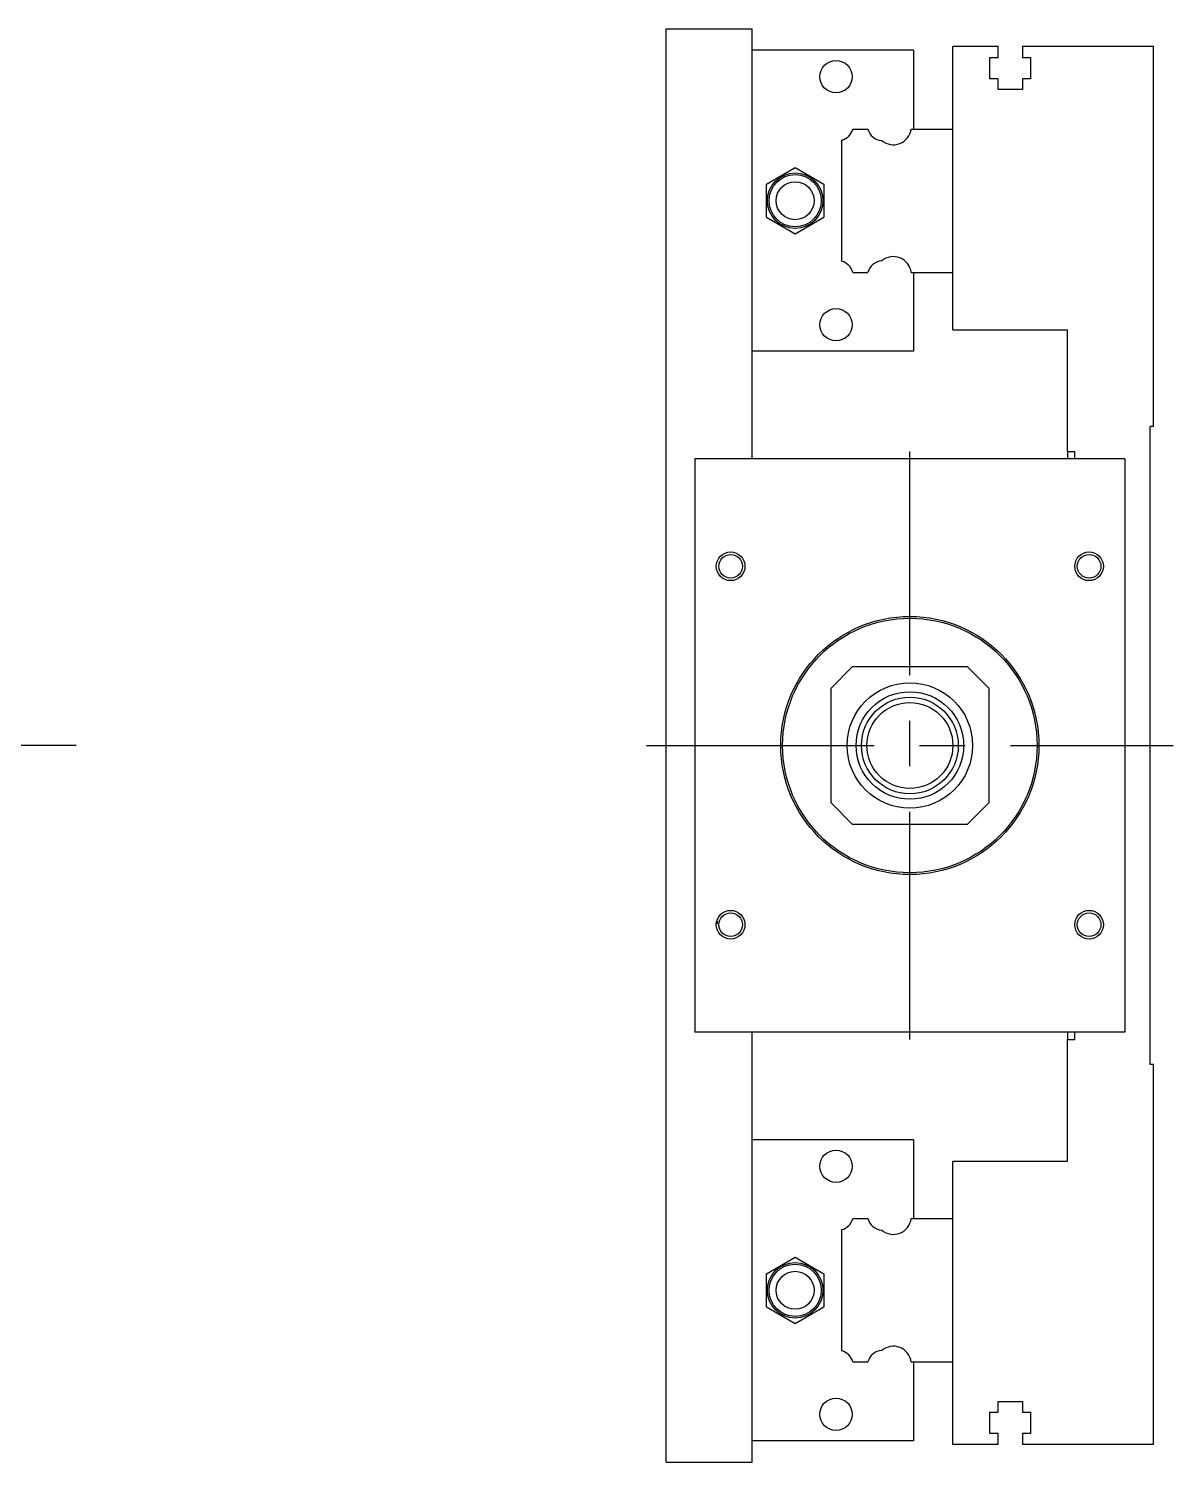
# Model space of a CAD drawing. Extents: x -20 to 921, y -280 to 102.
# Drawn here: x 761.8 to 921.5, y -100 to 100 of the extents above; entities that cross this region are included whole.
import ezdxf

# ---------------------------------------------------------------- set-up
doc = ezdxf.new("R2010")
doc.units = 0
doc.linetypes.add('CENTER', pattern=[50.8, 31.75, -6.35, 6.35, -6.35])
doc.layers.get('0').update_dxf_attribs({"linetype": 'CONTINUOUS'})
doc.layers.add('CENTER', color=1, linetype='CENTER')

msp = doc.modelspace()

# ---------------------------------------------------------------- linework, layer by layer
at = {"color": 7, "linetype": 'CONTINUOUS'}
for p, q in [((850.75, -100), (850.75, 100)), ((850.75, 100), (862.75, 100)), ((862.75, 40), (862.75, 100)), ((885.25, 97), (862.75, 97)), ((885.25, 97), (885.25, 86)), ((890.75, 86), (890.75, 97.5)), ((897.05, 97.5), (890.75, 97.5)), ((897.05, 96), (897.05, 97.5)), ((900.45, 97.5), (900.45, 96)), ((918.75, 97.5), (900.45, 97.5)), ((918.75, 44.5), (918.75, 97.5)), ((895.9, 96), (897.05, 96)), ((895.9, 93), (895.9, 96)), ((900.45, 96), (901.6, 96)), ((901.6, 96), (901.6, 93)), ((897.05, 93), (895.9, 93)), ((897.05, 91.5), (897.05, 93)), ((900.45, 93), (900.45, 91.5)), ((901.6, 93), (900.45, 93)), ((900.45, 91.5), (897.05, 91.5)), ((875.25, 67.539608), (875.25, 84.460392)), ((876.789608, 86), (878.910392, 86)), ((884.931934, 86), (890.75, 86)), ((890.75, 66), (890.75, 86)), ((890.75, 66), (890.75, 86)), ((864.750002, 78.309401), (868.750002, 80.618802)), ((868.750002, 80.618802), (872.750002, 78.309401)), ((864.750002, 73.690599), (864.750002, 78.309401)), ((872.750002, 78.309401), (872.750002, 73.690599)), ((864.750002, 73.690599), (868.750002, 71.381198)), ((868.750002, 71.381198), (872.750002, 73.690599)), ((876.789608, 66), (878.910392, 66)), ((884.931934, 66), (890.75, 66)), ((885.25, 66), (885.25, 55)), ((890.75, 58), (890.75, 66)), ((890.75, 58), (906.75, 58)), ((906.75, 41), (906.75, 58)), ((885.25, 55), (862.75, 55)), ((918.75, 44.5), (918.25, 44.5)), ((918.25, -44.5), (918.25, 44.5)), ((906.75, 41), (907.75, 41)), ((906.75, 41), (906.75, 40)), ((907.75, 40), (907.75, 41)), ((854.75, 40), (854.75, -40)), ((914.75, 40), (854.75, 40)), ((914.75, 40), (914.75, -40)), ((876.75, 11), (873.75, 8)), ((876.75, 11), (892.75, 11)), ((895.75, 8), (892.75, 11)), ((873.75, -8), (873.75, 8)), ((895.75, 8), (895.75, -8)), ((873.75, -8), (876.75, -11)), ((892.75, -11), (895.75, -8)), ((892.75, -11), (876.75, -11)), ((857.85, -24.499994), (857.85, -24.500852)), ((857.85, -24.500852), (857.85, -24.9)), ((914.75, -40), (854.75, -40)), ((862.75, -100), (862.75, -40)), ((906.75, -40), (906.75, -41)), ((906.75, -58), (906.75, -41)), ((906.75, -41), (907.75, -41)), ((907.75, -41), (907.75, -40)), ((918.75, -44.5), (918.25, -44.5)), ((918.75, -97.5), (918.75, -44.5)), ((885.25, -55), (862.75, -55)), ((885.25, -55), (885.25, -66)), ((890.75, -66), (890.75, -58)), ((890.75, -58), (906.75, -58)), ((875.25, -84.460392), (875.25, -67.539608)), ((876.789608, -66), (878.910392, -66)), ((884.931934, -66), (890.75, -66)), ((890.75, -86), (890.75, -66)), ((890.75, -86), (890.75, -66)), ((864.750002, -73.690599), (868.750002, -71.381198)), ((868.750002, -71.381198), (872.750002, -73.690599)), ((864.750002, -78.309401), (864.750002, -73.690599)), ((872.750002, -73.690599), (872.750002, -78.309401)), ((864.750002, -78.309401), (868.750002, -80.618802)), ((868.750002, -80.618802), (872.750002, -78.309401)), ((876.789608, -86), (878.910392, -86)), ((884.931934, -86), (890.75, -86)), ((885.25, -86), (885.25, -97)), ((890.75, -97.5), (890.75, -86)), ((897.05, -91.5), (900.45, -91.5)), ((897.05, -93), (897.05, -91.5)), ((900.45, -91.5), (900.45, -93)), ((895.9, -93), (897.05, -93)), ((895.9, -96), (895.9, -93)), ((900.45, -93), (901.6, -93)), ((901.6, -93), (901.6, -96)), ((885.25, -97), (862.75, -97)), ((897.05, -97.5), (890.75, -97.5)), ((897.05, -96), (895.9, -96)), ((897.05, -97.5), (897.05, -96)), ((900.45, -96), (900.45, -97.5)), ((901.6, -96), (900.45, -96)), ((918.75, -97.5), (900.45, -97.5)), ((850.75, -100), (862.75, -100))]:
    msp.add_line(p, q, dxfattribs=at)
for centre, radius in [((874.450002, 93.300001), 2.25), ((868.750002, 76), 3.875), ((868.750002, 76), 3.643013), ((868.750002, 76), 2.65), ((874.450002, 58.699999), 2.25), ((859.75, 25), 1.65), ((909.75, 25), 1.65), ((884.75, 0), 18), ((884.75, 0), 17.75), ((884.75, 0), 8.75), ((884.75, 0), 7.5), ((884.75, 0), 6.75), ((884.75, 0), 6), ((859.75, -25), 1.65), ((909.75, -25), 1.65), ((874.450002, -58.699999), 2.25), ((868.750002, -76), 3.875), ((868.750002, -76), 3.643013), ((868.750002, -76), 2.65), ((874.450002, -93.300001), 2.25)]:
    msp.add_circle(centre, radius, dxfattribs=at)
at = {"color": 3, "linetype": 'CONTINUOUS'}
for centre in [(859.75, 25), (909.75, 25), (859.75, -25), (909.75, -25)]:
    msp.add_circle(centre, 2, dxfattribs=at)
at = {"color": 7, "linetype": 'CONTINUOUS'}
for centre, radius, start, end in [((874.75, 86.5), 2.1, 283.774147, 346.225853), ((880.95, 86.5), 2.1, 193.774147, 266.465409), ((882.45, 86.3), 2.5, 229.323534, 353.107897), ((882.45, 65.7), 2.5, 6.892103, 130.676466), ((874.75, 65.5), 2.1, 13.774147, 76.225853), ((880.95, 65.5), 2.1, 93.534591, 166.225853), ((874.75, -65.5), 2.1, 283.774147, 346.225853), ((880.95, -65.5), 2.1, 193.774147, 266.465409), ((882.45, -65.7), 2.5, 229.323534, 353.107897), ((882.45, -86.3), 2.5, 6.892103, 130.676466), ((874.75, -86.5), 2.1, 13.774147, 76.225853), ((880.95, -86.5), 2.1, 93.534591, 166.225853)]:
    msp.add_arc(centre, radius, start, end, dxfattribs=at)
at = {"layer": 'CENTER', "color": 1, "linetype": 'CENTER'}
for p, q in [((884.75, -41), (884.75, 41)), ((768.445, 0), (-20, 0)), ((848, 0), (921.5, 0))]:
    msp.add_line(p, q, dxfattribs=at)

doc.saveas('drawing.dxf')
